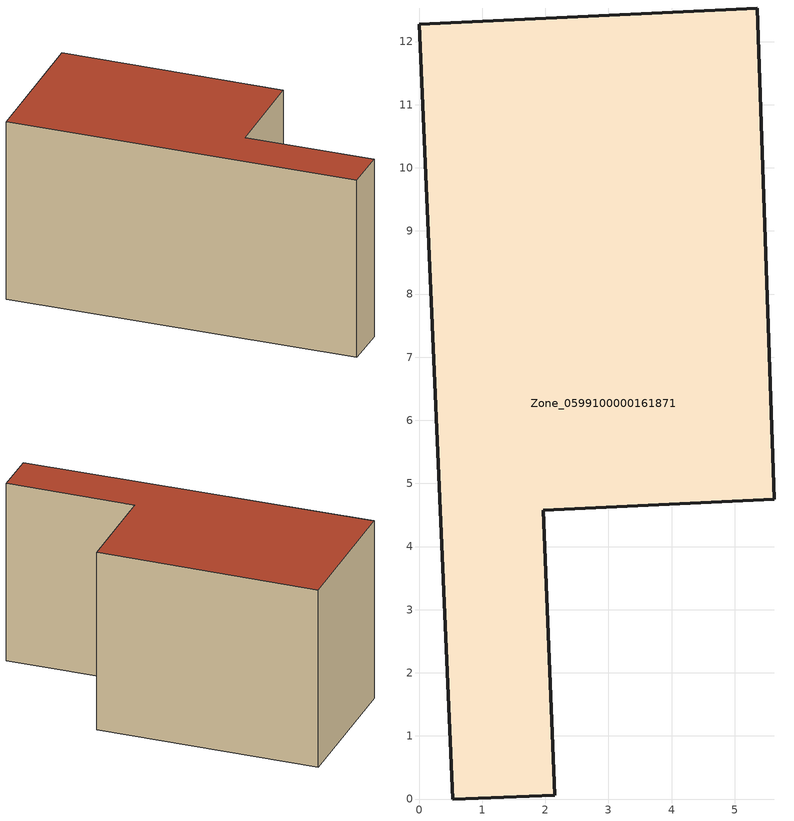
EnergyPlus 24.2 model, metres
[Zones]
Zone_0599100000161871
 floor ground (C_G): 0,12.28 5.36,12.53 5.63,4.75 1.97,4.57 2.15,0.06 0.53,0 z0
 wall outside (C_F): 5.36,12.53 0,12.28 0.53,0 2.15,0.06 1.97,4.57 5.63,4.75 5.36,12.53 z0:6.53
 roof outside (C_R): 0,12.28 0.53,0 2.15,0.06 1.97,4.57 5.63,4.75 5.36,12.53 z6.53
[BUILDING]
Pand.0599100000161871: North Axis=0; Terrain=City; Loads Convergence Tolerance Value=0.04; Temperature Convergence Tolerance Value=0.4; Solar Distribution=FullExterior; Maximum Number of Warmup Days=25; Minimum Number of Warmup Days=1
[Site:Location]
Rotterdam.The.Hague.AP_ZH_NLD Design_Conditions: Latitude=51.96; Longitude=4.45; Time Zone=1; Elevation=-4.5
[SITE:GROUNDTEMPERATURE:BUILDINGSURFACE]
18, 18, 18, 18, 18, 18, 18, 18, 18, 18, 18, 18
[MATERIAL] Thermal Absorptance=0.9; Solar Absorptance=0.7; Visible Absorptance=0.7
Name | Roughness | Thickness | Conductivity | Density | Specific Heat
G.TC.1946 | MediumSmooth | 0.15 | 1 | 540 | 1210
F.TC.1946 | Rough | 0.3 | 0.857143 | 1920 | 840
R.TC.1946 | MediumRough | 0.2 | 0.909091 | 1500 | 1000
[CONSTRUCTION]
C_G: G.TC.1946
C_F: F.TC.1946
C_R: R.TC.1946
[ZONE]
Zone_0599100000161871: Type=1; Multiplier=1; Ceiling Height=Autocalculate; Volume=Autocalculate; Floor Area=autocalculate; Part of Total Floor Area=Yes
[ZONEINFILTRATION:DESIGNFLOWRATE]
Infil_Zone_0599100000161871: Zone or ZoneList or Space or SpaceList=Zone_0599100000161871; Schedule=AlwaysOn; Design Flow Rate Calculation Method=Flow/Area; Flow Rate per Floor Area=0.003; Constant Term Coefficient=1; Temperature Term Coefficient=0; Velocity Term Coefficient=0; Velocity Squared Term Coefficient=0
[HVACTEMPLATE:ZONE:IDEALLOADSAIRSYSTEM]
Zone_0599100000161871: Maximum Heating Supply Air Temperature=50; Minimum Cooling Supply Air Temperature=13; Maximum Heating Supply Air Humidity Ratio=0.0156; Minimum Cooling Supply Air Humidity Ratio=0.0077; Heating Limit=NoLimit; Cooling Limit=NoLimit; Dehumidification Control Type=ConstantSensibleHeatRatio; Cooling Sensible Heat Ratio=0.7; Dehumidification Setpoint=60; Humidification Control Type=None; Humidification Setpoint=30; Outdoor Air Method=None; Outdoor Air Flow Rate per Person=0.00944; Outdoor Air Flow Rate per Zone Floor Area=0; Outdoor Air Flow Rate per Zone=0; Demand Controlled Ventilation Type=None; Outdoor Air Economizer Type=NoEconomizer; Heat Recovery Type=None; Sensible Heat Recovery Effectiveness=0.7; Latent Heat Recovery Effectiveness=0.65
[ZONECONTROL:THERMOSTAT]
ThermostatControl_Zone_0599100000161871: Zone or ZoneList=Zone_0599100000161871; Control Type Schedule=DualSetpointControlType; Control 1=Thermostat_Zone_0599100000161871; Temperature Difference Between Cutout And Setpoint=0
[THERMOSTATSETPOINT:DUALSETPOINT]
Thermostat_Zone_0599100000161871: Heating Setpoint Temperature Schedule=HeatingSetpoint_Zone_0599100000161871; Cooling Setpoint Temperature Schedule=CoolingSetpoint_Zone_0599100000161871
[SCHEDULE:COMPACT]
HeatingSetpoint_Zone_0599100000161871: Through: 12/31, For: AllDays, Until: 24:00, 21
CoolingSetpoint_Zone_0599100000161871: Through: 12/31, For: AllDays, Until: 24:00, 24
DualSetpointControlType: Through: 12/31, For: AllDays, Until: 24:00, 4
AlwaysOn: Through: 12/31, For: AllDays, Until: 24:00, 1
